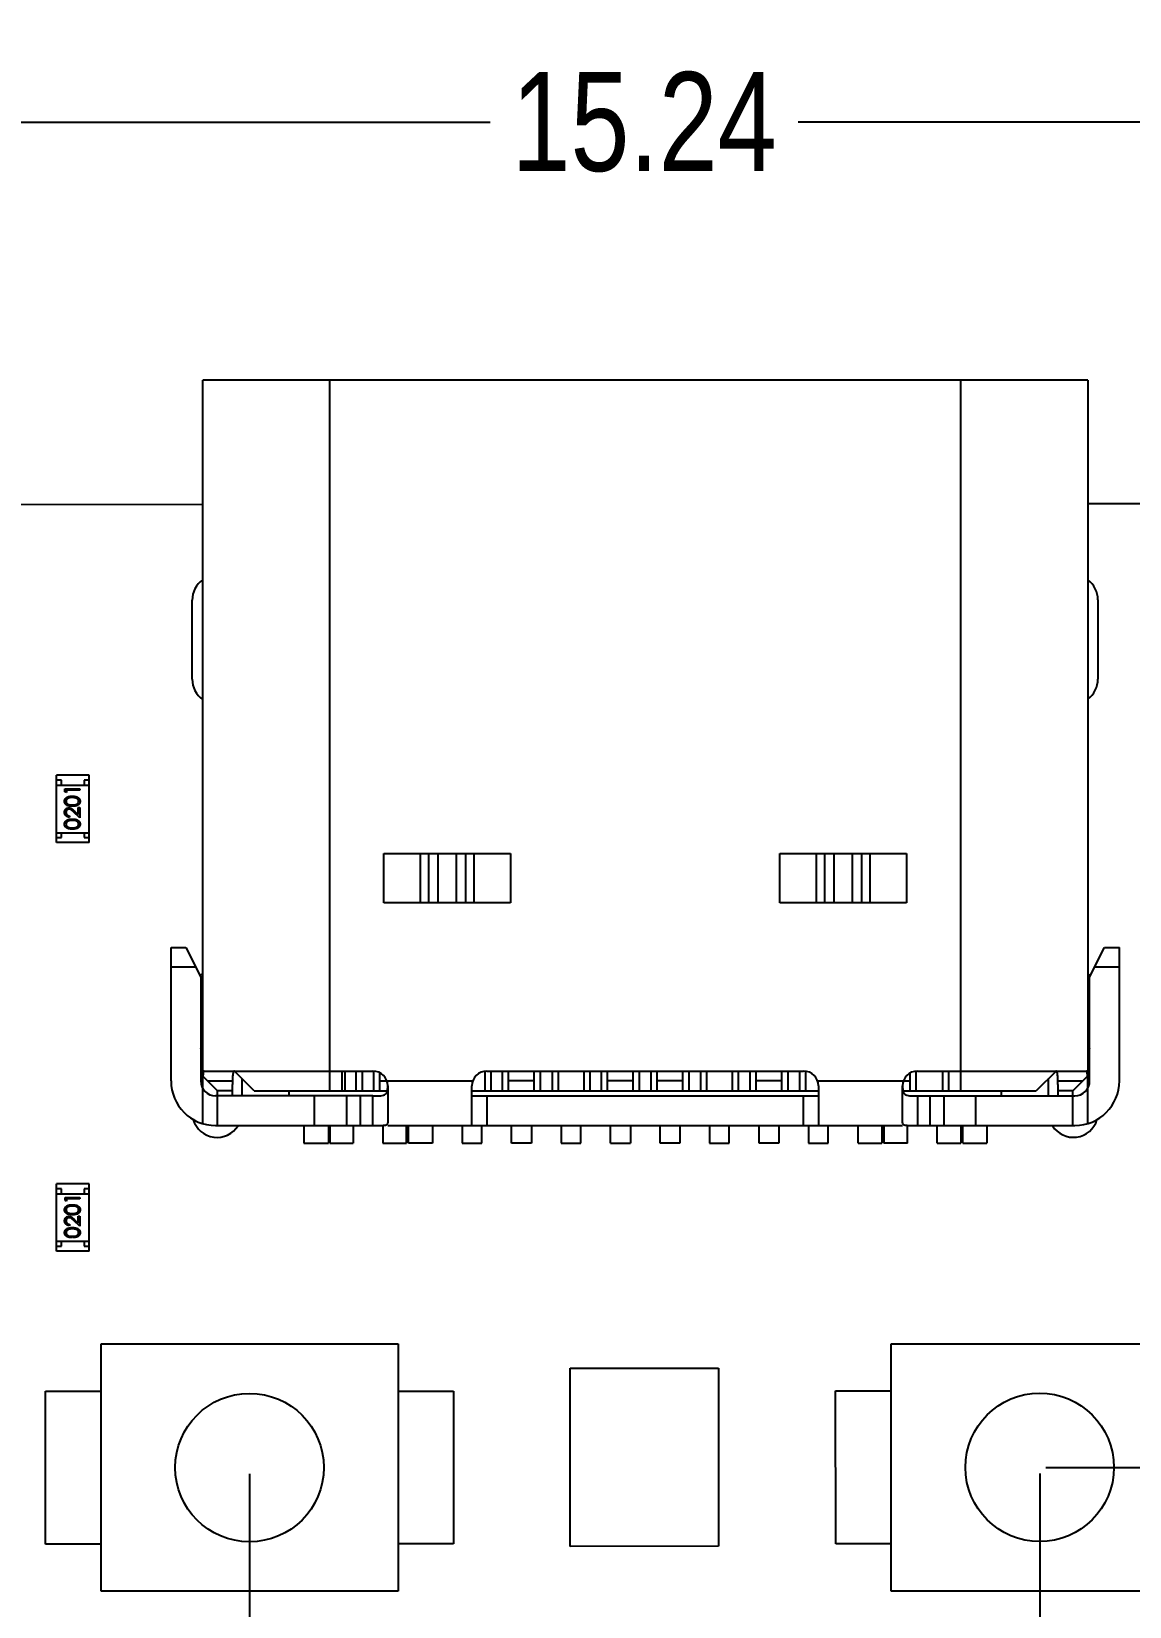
# Model space of a CAD drawing. Header units: inches. Extents: x -3.8 to 68.3, y -16.6 to 35.1.
# Drawn here: x 15.34 to 26.43, y 9.01 to 24.93 of the extents above; entities that cross this region are included whole.
import ezdxf

# ---------------------------------------------------------------- set-up
doc = ezdxf.new("R2010")
doc.units = ezdxf.units.IN
doc.header["$LTSCALE"] = 1.21
doc.header["$MEASUREMENT"] = 0
doc.header["$PDMODE"] = 3
doc.header["$PDSIZE"] = 0.3125
doc.layers.get('0').update_dxf_attribs({"linetype": 'CONTINUOUS'})
doc.layers.get('Defpoints').update_dxf_attribs({"linetype": 'CONTINUOUS'})
doc.layers.add('DIM', color=3, linetype='CONTINUOUS')
doc.styles.get("Standard").update_dxf_attribs({"font": 'txt', "width": 0.8})
doc.dimstyles.get("Standard").update_dxf_attribs({"dimtxt": 0.15625, "dimasz": 0.1875, "dimexe": 0.125, "dimexo": 0.0625, "dimgap": 0.09, "dimtad": 0, "dimtih": 1, "dimtoh": 1, "dimzin": 4, "dimdsep": 46, "dimtxsty": 'STANDARD', "dimblk": '_FILLED', "dimblk1": '_FILLED', "dimblk2": '_FILLED', "dimcen": 0.09, "dimazin": 1, "dimtp": 0.01, "dimtm": 0.01, "dimtfac": 1, "dimtofl": 0, "dimtmove": 0, "dimatfit": 3, "dimldrblk": '_FILLED', "dimfxl": 1, "dimtolj": 1, "dimtzin": 4, "dimarcsym": 0})

# ---------------------------------------------------------------- blocks, each defined once
blk = doc.blocks.new('_FILLED')
at = {"color": 0, "linetype": 'ByBlock'}
blk.add_solid([(0, 0), (-1, 0.167), (-1, -0.167)], dxfattribs=at)
blk = doc.blocks.new('*D1')
at = {"layer": 'Defpoints', "color": 0}
for p in [(29.145, 24.01), (13.905, 18.557), (29.145, 18.561)]:
    blk.add_point(p, dxfattribs=at)
at = {"layer": 'DIM', "color": 0, "lineweight": -2}
for p, q in [((13.905, 18.62), (13.905, 24.135)), ((29.145, 18.623), (29.145, 24.135)), ((14.905, 24.01), (19.969, 24.01)), ((28.145, 24.01), (23.082, 24.01))]:
    blk.add_line(p, q, dxfattribs=at)
at = {"layer": 'DIM', "color": 0, "lineweight": -2, "rotation": 180}
blk.add_blockref('_FILLED', (13.905, 24.01), dxfattribs=at)
at = {"layer": 'DIM', "color": 0, "lineweight": -2}
blk.add_blockref('_FILLED', (29.145, 24.01), dxfattribs=at)
at = {"layer": 'DIM', "color": 0, "insert": (21.525, 24.01), "char_height": 1, "attachment_point": 5}
blk.add_mtext('\\A1;15.24', dxfattribs=at)
blk = doc.blocks.new('*D2')
at = {"layer": 'Defpoints', "color": 0}
for p in [(30.525, 25.884), (30.525, 19.151), (12.53, 19.091)]:
    blk.add_point(p, dxfattribs=at)
at = {"layer": 'DIM', "color": 0, "lineweight": -2}
for p, q in [((12.53, 19.154), (12.53, 26.009)), ((30.525, 19.213), (30.525, 26.009)), ((13.53, 25.884), (20.104, 25.884)), ((29.525, 25.884), (22.951, 25.884))]:
    blk.add_line(p, q, dxfattribs=at)
at = {"layer": 'DIM', "color": 0, "lineweight": -2, "rotation": 180}
blk.add_blockref('_FILLED', (12.53, 25.884), dxfattribs=at)
at = {"layer": 'DIM', "color": 0, "lineweight": -2}
blk.add_blockref('_FILLED', (30.525, 25.884), dxfattribs=at)
at = {"layer": 'DIM', "color": 0, "insert": (21.527, 25.884), "char_height": 1, "attachment_point": 5}
blk.add_mtext('\\A1;18.00', dxfattribs=at)
blk = doc.blocks.new('*D4')
at = {"layer": 'Defpoints', "color": 0}
for p in [(17.539, 10.417), (25.521, 10.419), (25.521, -5.213)]:
    blk.add_point(p, dxfattribs=at)
at = {"layer": 'DIM', "color": 0, "lineweight": -2}
for p, q in [((17.539, 10.355), (17.539, -5.338)), ((25.521, 10.357), (25.521, -5.338)), ((18.539, -5.213), (20.24, -5.213)), ((24.521, -5.213), (22.82, -5.213))]:
    blk.add_line(p, q, dxfattribs=at)
at = {"layer": 'DIM', "color": 0, "lineweight": -2, "rotation": 180}
blk.add_blockref('_FILLED', (17.539, -5.213), dxfattribs=at)
at = {"layer": 'DIM', "color": 0, "lineweight": -2}
blk.add_blockref('_FILLED', (25.521, -5.213), dxfattribs=at)
at = {"layer": 'DIM', "color": 0, "insert": (21.53, -5.213), "char_height": 1, "attachment_point": 5}
blk.add_mtext('\\A1;7.98', dxfattribs=at)
blk = doc.blocks.new('*D7')
at = {"layer": 'Defpoints', "color": 0}
for p in [(13.525, 20.147), (6.89, -3.349), (29.539, -3.349)]:
    blk.add_point(p, dxfattribs=at)
at = {"layer": 'DIM', "color": 0, "lineweight": -2}
for p, q in [((13.462, 20.147), (6.765, 20.147)), ((6.89, 19.147), (6.89, 10.022)), ((6.89, -2.349), (6.89, 6.776)), ((29.477, -3.349), (6.765, -3.349))]:
    blk.add_line(p, q, dxfattribs=at)
for p, rotation in [((6.89, 20.147), 90), ((6.89, -3.349), 270)]:
    blk.add_blockref('_FILLED', p, dxfattribs=dict(at, rotation=rotation))
at = {"layer": 'DIM', "color": 0, "insert": (6.89, 8.399), "char_height": 1, "attachment_point": 5, "rotation": 90}
blk.add_mtext('\\A1;23.50', dxfattribs=at)
blk = doc.blocks.new('*D13')
at = {"layer": 'Defpoints', "color": 0}
for p in [(29.525, 20.159), (32.236, 20.159), (25.521, 10.419)]:
    blk.add_point(p, dxfattribs=at)
at = {"layer": 'DIM', "color": 0, "lineweight": -2}
for p, q in [((29.587, 20.159), (32.361, 20.159)), ((32.236, 19.159), (32.236, 16.579)), ((32.236, 11.419), (32.236, 13.999)), ((25.583, 10.419), (32.361, 10.419))]:
    blk.add_line(p, q, dxfattribs=at)
for p, rotation in [((32.236, 20.159), 90), ((32.236, 10.419), 270)]:
    blk.add_blockref('_FILLED', p, dxfattribs=dict(at, rotation=rotation))
at = {"layer": 'DIM', "color": 0, "insert": (32.236, 15.289), "char_height": 1, "attachment_point": 5, "rotation": 90}
blk.add_mtext('\\A1;9.74', dxfattribs=at)

msp = doc.modelspace()

# ---------------------------------------------------------------- linework, layer by layer
at = {"color": 7, "linetype": 'Continuous'}
for p, q in [((17.066, 14.373), (17.066, 21.403)), ((26.006, 21.403), (17.066, 21.403)), ((18.346, 21.403), (18.346, 14.223)), ((24.726, 14.223), (24.726, 21.403)), ((26.006, 21.403), (26.006, 14.373)), ((13.525, 20.147), (17.066, 20.15)), ((26.006, 20.157), (29.525, 20.159)), ((16.96, 18.382), (16.96, 19.182)), ((26.11, 19.184), (26.11, 18.384)), ((15.589, 16.732), (15.589, 17.412)), ((15.919, 17.412), (15.589, 17.412)), ((15.639, 17.362), (15.589, 17.362)), ((15.639, 17.312), (15.639, 17.362)), ((15.869, 17.362), (15.869, 17.312)), ((15.919, 17.362), (15.869, 17.362)), ((15.919, 16.732), (15.919, 17.412)), ((15.589, 17.312), (15.919, 17.312)), ((15.674, 17.246), (15.674, 17.274)), ((15.674, 17.274), (15.824, 17.274)), ((15.689, 17.237), (15.674, 17.246)), ((15.689, 17.26), (15.689, 17.237)), ((15.824, 17.26), (15.689, 17.26)), ((15.786, 17.181), (15.749, 17.187)), ((15.824, 17.274), (15.824, 17.26)), ((15.824, 16.983), (15.762, 17.041)), ((15.768, 17.053), (15.808, 17.015)), ((15.808, 17.015), (15.808, 17.085)), ((15.808, 17.085), (15.824, 17.085)), ((15.824, 17.085), (15.824, 16.983)), ((15.72, 17.002), (15.72, 16.989)), ((15.786, 16.951), (15.749, 16.956)), ((15.589, 16.832), (15.919, 16.832)), ((15.589, 16.782), (15.639, 16.782)), ((15.919, 16.732), (15.589, 16.732)), ((15.639, 16.782), (15.639, 16.832)), ((15.869, 16.832), (15.869, 16.782)), ((15.869, 16.782), (15.919, 16.782)), ((18.896, 16.123), (18.896, 16.623)), ((18.896, 16.623), (20.176, 16.623)), ((19.262, 16.623), (19.262, 16.123)), ((19.35, 16.123), (19.35, 16.623)), ((19.442, 16.623), (19.442, 16.123)), ((19.63, 16.123), (19.63, 16.623)), ((19.722, 16.623), (19.722, 16.123)), ((19.81, 16.123), (19.81, 16.623)), ((20.176, 16.623), (20.176, 16.123)), ((22.896, 16.123), (22.896, 16.623)), ((22.896, 16.623), (24.176, 16.623)), ((23.262, 16.623), (23.262, 16.123)), ((23.35, 16.123), (23.35, 16.623)), ((23.442, 16.623), (23.442, 16.123)), ((23.63, 16.123), (23.63, 16.623)), ((23.722, 16.623), (23.722, 16.123)), ((23.81, 16.123), (23.81, 16.623)), ((24.176, 16.623), (24.176, 16.123)), ((20.176, 16.123), (18.896, 16.123)), ((24.176, 16.123), (22.896, 16.123)), ((16.746, 14.323), (16.746, 15.673)), ((16.746, 15.673), (16.896, 15.673)), ((16.896, 15.673), (17.046, 15.373)), ((26.026, 15.373), (26.176, 15.673)), ((26.176, 15.673), (26.326, 15.673)), ((26.326, 14.323), (26.326, 15.673)), ((16.996, 15.473), (16.746, 15.473)), ((26.326, 15.473), (26.076, 15.473)), ((17.046, 15.373), (17.046, 14.323)), ((26.026, 14.323), (26.026, 15.373)), ((17.046, 15.243), (17.066, 15.243)), ((26.006, 15.243), (26.026, 15.243)), ((17.066, 15.093), (17.046, 15.093)), ((26.026, 15.093), (26.006, 15.093)), ((17.066, 13.892), (17.066, 14.371)), ((17.216, 14.223), (17.068, 14.371)), ((17.082, 14.423), (18.786, 14.423)), ((17.116, 14.323), (17.366, 14.323)), ((17.366, 14.323), (17.366, 14.287)), ((17.586, 14.223), (17.386, 14.423)), ((17.461, 14.348), (17.461, 14.173)), ((18.474, 14.223), (18.474, 14.423)), ((18.504, 14.223), (18.504, 14.423)), ((18.616, 14.223), (18.616, 14.423)), ((18.676, 14.423), (18.676, 14.223)), ((18.796, 14.223), (18.796, 14.421)), ((18.856, 14.223), (18.856, 14.404)), ((18.856, 14.323), (19.795, 14.323)), ((19.916, 14.42), (19.916, 14.223)), ((19.936, 14.423), (23.136, 14.423)), ((19.976, 14.423), (19.976, 14.223)), ((20.096, 14.223), (20.096, 14.423)), ((20.156, 14.223), (20.156, 14.423)), ((20.416, 14.323), (20.156, 14.323)), ((20.416, 14.223), (20.416, 14.423)), ((20.476, 14.423), (20.476, 14.223)), ((20.596, 14.423), (20.596, 14.223)), ((20.656, 14.423), (20.656, 14.223)), ((20.916, 14.423), (20.916, 14.223)), ((20.976, 14.423), (20.976, 14.223)), ((21.096, 14.223), (21.096, 14.423)), ((21.156, 14.223), (21.156, 14.423)), ((21.416, 14.323), (21.156, 14.323)), ((21.416, 14.223), (21.416, 14.423)), ((21.476, 14.423), (21.476, 14.223)), ((21.596, 14.223), (21.596, 14.423)), ((21.656, 14.223), (21.656, 14.423)), ((21.916, 14.323), (21.656, 14.323)), ((21.916, 14.223), (21.916, 14.423)), ((21.976, 14.423), (21.976, 14.223)), ((22.096, 14.423), (22.096, 14.223)), ((22.156, 14.423), (22.156, 14.223)), ((22.416, 14.423), (22.416, 14.223)), ((22.476, 14.423), (22.476, 14.223)), ((22.596, 14.223), (22.596, 14.423)), ((22.656, 14.223), (22.656, 14.423)), ((22.916, 14.323), (22.656, 14.323)), ((22.916, 14.223), (22.916, 14.423)), ((22.976, 14.423), (22.976, 14.223)), ((23.096, 14.423), (23.096, 14.223)), ((23.156, 14.42), (23.156, 14.223)), ((23.277, 14.323), (24.211, 14.323)), ((24.211, 14.401), (24.211, 14.223)), ((24.271, 14.42), (24.271, 14.223)), ((24.286, 14.423), (25.99, 14.423)), ((24.539, 14.423), (24.539, 14.223)), ((24.599, 14.423), (24.599, 14.223)), ((25.686, 14.423), (25.486, 14.223)), ((25.611, 14.173), (25.611, 14.348)), ((25.706, 14.323), (25.956, 14.323)), ((25.706, 14.287), (25.706, 14.323)), ((25.856, 14.223), (26.004, 14.371)), ((26.006, 13.892), (26.006, 14.371)), ((18.786, 14.173), (17.196, 14.173)), ((17.216, 13.873), (17.216, 14.223)), ((17.366, 14.223), (17.216, 14.223)), ((17.366, 14.173), (17.366, 14.287)), ((17.586, 14.223), (18.93, 14.223)), ((17.936, 14.223), (17.936, 14.173)), ((18.196, 13.873), (18.196, 14.173)), ((18.517, 14.173), (18.517, 13.873)), ((18.658, 14.173), (18.658, 13.873)), ((18.786, 13.873), (18.786, 14.173)), ((18.936, 14.273), (18.936, 13.899)), ((19.786, 13.873), (19.786, 14.273)), ((19.786, 14.223), (23.286, 14.223)), ((19.786, 14.173), (23.286, 14.173)), ((19.936, 14.173), (19.936, 13.873)), ((23.136, 13.873), (23.136, 14.173)), ((23.286, 14.273), (23.286, 13.873)), ((24.136, 13.899), (24.136, 14.273)), ((24.142, 14.223), (25.486, 14.223)), ((24.286, 14.173), (24.286, 13.873)), ((24.286, 14.173), (25.876, 14.173)), ((24.414, 13.873), (24.414, 14.173)), ((24.555, 13.873), (24.555, 14.173)), ((24.876, 13.873), (24.876, 14.173)), ((25.136, 14.173), (25.136, 14.223)), ((25.706, 14.287), (25.706, 14.173)), ((25.856, 14.223), (25.706, 14.223)), ((25.856, 13.873), (25.856, 14.223)), ((17.196, 13.873), (18.786, 13.873)), ((18.086, 13.873), (18.086, 13.695)), ((18.336, 13.873), (18.336, 13.695)), ((18.351, 13.873), (18.351, 13.695)), ((18.586, 13.873), (18.586, 13.695)), ((18.886, 13.873), (18.886, 13.695)), ((18.936, 13.873), (24.136, 13.873)), ((19.126, 13.695), (19.126, 13.873)), ((19.146, 13.695), (19.146, 13.873)), ((19.386, 13.873), (19.386, 13.695)), ((19.686, 13.873), (19.686, 13.695)), ((19.886, 13.695), (19.886, 13.873)), ((20.186, 13.695), (20.186, 13.873)), ((20.386, 13.873), (20.386, 13.695)), ((20.686, 13.873), (20.686, 13.695)), ((20.886, 13.695), (20.886, 13.873)), ((21.186, 13.695), (21.186, 13.873)), ((21.386, 13.873), (21.386, 13.695)), ((21.686, 13.695), (21.686, 13.873)), ((21.886, 13.873), (21.886, 13.695)), ((22.186, 13.873), (22.186, 13.695)), ((22.386, 13.695), (22.386, 13.873)), ((22.686, 13.695), (22.686, 13.873)), ((22.886, 13.873), (22.886, 13.695)), ((23.186, 13.873), (23.186, 13.695)), ((23.386, 13.695), (23.386, 13.873)), ((23.686, 13.695), (23.686, 13.873)), ((23.926, 13.873), (23.926, 13.695)), ((23.946, 13.873), (23.946, 13.695)), ((24.186, 13.695), (24.186, 13.873)), ((24.286, 13.873), (25.876, 13.873)), ((24.486, 13.695), (24.486, 13.873)), ((24.726, 13.873), (24.726, 13.695)), ((24.746, 13.695), (24.746, 13.873)), ((24.986, 13.873), (24.986, 13.695)), ((18.086, 13.695), (18.336, 13.695)), ((18.351, 13.695), (18.586, 13.695)), ((18.886, 13.695), (19.126, 13.695)), ((19.386, 13.695), (19.146, 13.695)), ((19.686, 13.695), (19.886, 13.695)), ((20.386, 13.695), (20.186, 13.695)), ((20.686, 13.695), (20.886, 13.695)), ((21.186, 13.695), (21.386, 13.695)), ((21.886, 13.695), (21.686, 13.695)), ((22.186, 13.695), (22.386, 13.695)), ((22.886, 13.695), (22.686, 13.695)), ((23.186, 13.695), (23.386, 13.695)), ((23.686, 13.695), (23.926, 13.695)), ((24.186, 13.695), (23.946, 13.695)), ((24.486, 13.695), (24.726, 13.695)), ((24.746, 13.695), (24.986, 13.695)), ((15.59, 12.604), (15.59, 13.284)), ((15.92, 13.284), (15.59, 13.284)), ((15.64, 13.234), (15.59, 13.234)), ((15.64, 13.184), (15.64, 13.234)), ((15.87, 13.234), (15.87, 13.184)), ((15.92, 13.234), (15.87, 13.234)), ((15.92, 12.604), (15.92, 13.284)), ((15.59, 13.184), (15.92, 13.184)), ((15.675, 13.118), (15.675, 13.146)), ((15.675, 13.146), (15.825, 13.146)), ((15.69, 13.109), (15.675, 13.118)), ((15.69, 13.133), (15.69, 13.109)), ((15.825, 13.133), (15.69, 13.133)), ((15.787, 13.054), (15.75, 13.059)), ((15.825, 13.146), (15.825, 13.133)), ((15.825, 12.856), (15.763, 12.914)), ((15.769, 12.925), (15.809, 12.888)), ((15.809, 12.888), (15.809, 12.958)), ((15.809, 12.958), (15.825, 12.958)), ((15.825, 12.958), (15.825, 12.856)), ((15.721, 12.875), (15.721, 12.861)), ((15.787, 12.823), (15.75, 12.829)), ((15.59, 12.704), (15.92, 12.704)), ((15.59, 12.654), (15.64, 12.654)), ((15.92, 12.604), (15.59, 12.604)), ((15.64, 12.654), (15.64, 12.704)), ((15.87, 12.704), (15.87, 12.654)), ((15.87, 12.654), (15.92, 12.654)), ((16.039, 11.667), (19.039, 11.668)), ((16.04, 9.167), (16.039, 11.667)), ((19.039, 11.668), (19.039, 9.168)), ((24.022, 9.169), (24.021, 11.669)), ((24.021, 11.669), (27.021, 11.669)), ((20.777, 11.421), (22.277, 11.422)), ((20.777, 9.621), (20.777, 11.421)), ((22.277, 11.422), (22.277, 9.622)), ((15.478, 11.189), (16.039, 11.19)), ((15.479, 9.644), (15.478, 11.189)), ((19.039, 11.19), (19.6, 11.19)), ((19.6, 11.19), (19.6, 9.645)), ((23.461, 9.646), (23.46, 11.191)), ((23.46, 11.191), (24.021, 11.191)), ((16.039, 9.644), (15.479, 9.644)), ((19.6, 9.645), (19.039, 9.645)), ((22.277, 9.622), (20.777, 9.621)), ((24.021, 9.646), (23.461, 9.646)), ((19.039, 9.168), (16.04, 9.167)), ((27.022, 9.169), (24.022, 9.169))]:
    msp.add_line(p, q, dxfattribs=at)
for centre in [(17.539, 10.417), (25.521, 10.419)]:
    msp.add_circle(centre, 0.75, dxfattribs=at)
for centre, radius, start, end in [((17.21, 19.182), 0.25, 125.7181, 180.0124), ((25.86, 19.184), 0.25, 0.0124, 53.7674), ((17.21, 18.382), 0.25, 180.0124, 234.2478), ((25.86, 18.384), 0.25, 306.1962, 0.0124), ((17.211, 15.203), 0.25, 125.9771, 133.8978), ((25.861, 15.204), 0.25, 45.7936, 54.0278), ((16.916, 14.581), 0.15, 0, 29.9041), ((26.156, 14.581), 0.15, 150.0959, 180), ((17.196, 14.323), 0.45, 180, 270), ((17.196, 14.323), 0.15, 180, 270), ((18.786, 14.273), 0.15, 360, 90), ((19.936, 14.273), 0.15, 90, 180), ((23.136, 14.273), 0.15, 0, 90), ((24.286, 14.273), 0.15, 90, 180), ((25.876, 14.323), 0.45, 270, 0), ((25.876, 14.323), 0.15, 270, 0), ((17.211, 14.003), 0.25, 196.5498, 328.1935), ((25.861, 14.004), 0.25, 212.2973, 343.0406)]:
    msp.add_arc(centre, radius, start, end, dxfattribs=at)
for points, knots in [([(15.67, 17.149), (15.67, 17.15), (15.67, 17.152), (15.67, 17.156), (15.671, 17.159), (15.672, 17.162), (15.673, 17.166), (15.675, 17.169), (15.676, 17.172), (15.678, 17.175), (15.68, 17.178), (15.683, 17.181), (15.686, 17.183), (15.689, 17.186), (15.692, 17.188), (15.696, 17.19), (15.7, 17.192), (15.704, 17.194), (15.708, 17.195), (15.713, 17.197), (15.718, 17.198), (15.723, 17.199), (15.729, 17.2), (15.735, 17.2), (15.742, 17.2), (15.746, 17.2), (15.749, 17.2)], [0, 0, 0, 0, 0.033788, 0.067194, 0.099862, 0.132567, 0.165151, 0.197913, 0.231319, 0.265083, 0.299255, 0.334399, 0.369943, 0.406284, 0.444064, 0.482998, 0.523354, 0.565537, 0.609613, 0.656391, 0.705885, 0.758325, 0.813832, 0.872795, 0.934722, 1, 1, 1, 1]), ([(15.749, 17.187), (15.747, 17.187), (15.743, 17.187), (15.738, 17.187), (15.733, 17.186), (15.729, 17.186), (15.724, 17.185), (15.72, 17.184), (15.716, 17.183), (15.712, 17.182), (15.709, 17.181), (15.706, 17.179), (15.703, 17.178), (15.7, 17.176), (15.698, 17.174), (15.696, 17.172), (15.694, 17.17), (15.691, 17.167), (15.689, 17.164), (15.687, 17.159), (15.686, 17.154), (15.685, 17.151), (15.685, 17.149)], [0, 0, 0, 0, 0.065681, 0.128486, 0.188175, 0.245106, 0.299448, 0.350823, 0.399942, 0.446672, 0.491255, 0.533376, 0.573853, 0.612526, 0.649597, 0.685532, 0.720106, 0.753838, 0.818925, 0.880493, 0.940311, 1, 1, 1, 1]), ([(15.749, 17.2), (15.751, 17.2), (15.756, 17.2), (15.762, 17.2), (15.768, 17.2), (15.774, 17.199), (15.78, 17.198), (15.785, 17.197), (15.789, 17.195), (15.794, 17.194), (15.798, 17.192), (15.802, 17.19), (15.805, 17.188), (15.808, 17.186), (15.812, 17.183), (15.814, 17.181), (15.817, 17.178), (15.819, 17.175), (15.821, 17.172), (15.823, 17.169), (15.824, 17.166), (15.825, 17.163), (15.826, 17.159), (15.827, 17.156), (15.828, 17.152), (15.828, 17.15), (15.828, 17.149)], [0, 0, 0, 0, 0.065063, 0.126773, 0.185516, 0.240765, 0.29298, 0.34225, 0.388919, 0.432776, 0.474628, 0.514775, 0.553606, 0.591426, 0.628028, 0.663804, 0.698984, 0.733591, 0.767628, 0.801208, 0.834264, 0.866981, 0.89972, 0.932702, 0.966176, 1, 1, 1, 1]), ([(15.749, 17.099), (15.746, 17.099), (15.742, 17.099), (15.735, 17.099), (15.729, 17.099), (15.723, 17.1), (15.717, 17.101), (15.712, 17.102), (15.707, 17.103), (15.703, 17.105), (15.699, 17.106), (15.695, 17.108), (15.692, 17.11), (15.689, 17.112), (15.686, 17.115), (15.683, 17.117), (15.68, 17.12), (15.678, 17.123), (15.676, 17.126), (15.675, 17.129), (15.673, 17.132), (15.672, 17.135), (15.671, 17.138), (15.67, 17.142), (15.67, 17.145), (15.67, 17.147), (15.67, 17.149)], [0, 0, 0, 0, 0.068595, 0.133246, 0.194313, 0.251279, 0.304513, 0.354235, 0.400481, 0.443411, 0.484015, 0.523252, 0.561042, 0.5979, 0.633518, 0.668314, 0.702496, 0.736685, 0.770293, 0.803437, 0.835913, 0.86846, 0.900847, 0.933467, 0.966258, 1, 1, 1, 1]), ([(15.67, 17.038), (15.67, 17.039), (15.67, 17.043), (15.671, 17.047), (15.672, 17.052), (15.673, 17.056), (15.675, 17.06), (15.677, 17.064), (15.68, 17.067), (15.683, 17.071), (15.686, 17.074), (15.69, 17.076), (15.694, 17.078), (15.698, 17.08), (15.702, 17.081), (15.706, 17.082), (15.71, 17.083), (15.713, 17.083), (15.714, 17.083)], [0, 0, 0, 0, 0.069475, 0.136517, 0.200789, 0.26383, 0.325735, 0.387291, 0.449509, 0.512968, 0.576275, 0.63758, 0.697903, 0.757172, 0.816599, 0.876653, 0.93729, 1, 1, 1, 1]), ([(15.72, 16.989), (15.718, 16.989), (15.715, 16.989), (15.709, 16.99), (15.705, 16.991), (15.7, 16.993), (15.696, 16.995), (15.691, 16.997), (15.688, 17), (15.684, 17.003), (15.681, 17.007), (15.678, 17.011), (15.675, 17.015), (15.673, 17.019), (15.672, 17.023), (15.671, 17.028), (15.67, 17.033), (15.67, 17.036), (15.67, 17.038)], [0, 0, 0, 0, 0.068791, 0.135103, 0.198979, 0.261904, 0.323495, 0.385195, 0.446969, 0.509765, 0.572251, 0.633405, 0.693251, 0.752583, 0.812579, 0.873275, 0.93555, 1, 1, 1, 1]), ([(15.685, 17.149), (15.685, 17.147), (15.686, 17.144), (15.687, 17.139), (15.689, 17.135), (15.691, 17.131), (15.693, 17.128), (15.695, 17.126), (15.698, 17.124), (15.7, 17.122), (15.702, 17.121), (15.705, 17.119), (15.708, 17.118), (15.711, 17.117), (15.715, 17.115), (15.718, 17.115), (15.722, 17.114), (15.727, 17.113), (15.732, 17.113), (15.737, 17.112), (15.743, 17.112), (15.747, 17.112), (15.749, 17.112)], [0, 0, 0, 0, 0.060387, 0.120883, 0.182755, 0.247811, 0.281299, 0.315088, 0.349702, 0.384857, 0.420966, 0.458511, 0.497175, 0.537602, 0.580503, 0.627468, 0.678388, 0.733983, 0.793747, 0.857714, 0.926698, 1, 1, 1, 1]), ([(15.716, 17.07), (15.715, 17.07), (15.713, 17.07), (15.71, 17.069), (15.707, 17.068), (15.704, 17.067), (15.701, 17.066), (15.699, 17.064), (15.696, 17.062), (15.694, 17.06), (15.692, 17.058), (15.69, 17.055), (15.689, 17.053), (15.687, 17.05), (15.686, 17.047), (15.686, 17.044), (15.685, 17.04), (15.685, 17.038), (15.685, 17.037)], [0, 0, 0, 0, 0.061965, 0.122122, 0.180988, 0.239933, 0.299906, 0.359989, 0.421776, 0.486576, 0.551535, 0.615018, 0.677259, 0.73973, 0.80305, 0.866495, 0.931973, 1, 1, 1, 1]), ([(15.685, 17.037), (15.685, 17.036), (15.685, 17.034), (15.686, 17.03), (15.687, 17.027), (15.688, 17.024), (15.689, 17.021), (15.69, 17.018), (15.692, 17.016), (15.694, 17.013), (15.697, 17.011), (15.699, 17.009), (15.702, 17.007), (15.705, 17.006), (15.709, 17.004), (15.712, 17.003), (15.716, 17.003), (15.719, 17.002), (15.72, 17.002)], [0, 0, 0, 0, 0.064439, 0.126547, 0.186887, 0.245878, 0.304041, 0.362191, 0.420976, 0.48066, 0.5406, 0.600689, 0.661936, 0.724443, 0.789038, 0.856314, 0.926352, 1, 1, 1, 1]), ([(15.714, 17.083), (15.717, 17.083), (15.721, 17.083), (15.727, 17.082), (15.733, 17.08), (15.737, 17.077), (15.741, 17.075), (15.744, 17.073), (15.748, 17.071), (15.751, 17.068), (15.755, 17.064), (15.759, 17.061), (15.764, 17.057), (15.767, 17.054), (15.768, 17.053)], [0, 0, 0, 0, 0.098702, 0.195672, 0.292422, 0.391343, 0.444462, 0.504229, 0.570352, 0.642546, 0.722288, 0.807921, 0.90047, 1, 1, 1, 1]), ([(15.762, 17.041), (15.76, 17.043), (15.757, 17.045), (15.753, 17.049), (15.749, 17.053), (15.746, 17.056), (15.743, 17.058), (15.74, 17.061), (15.737, 17.063), (15.734, 17.065), (15.73, 17.067), (15.725, 17.068), (15.721, 17.069), (15.717, 17.07), (15.716, 17.07)], [0, 0, 0, 0, 0.110803, 0.212829, 0.306101, 0.390647, 0.466924, 0.534481, 0.593587, 0.644557, 0.7362, 0.825024, 0.911986, 1, 1, 1, 1]), ([(15.828, 17.149), (15.828, 17.148), (15.828, 17.145), (15.827, 17.142), (15.826, 17.138), (15.826, 17.135), (15.824, 17.132), (15.823, 17.129), (15.821, 17.126), (15.819, 17.123), (15.817, 17.12), (15.815, 17.117), (15.812, 17.115), (15.809, 17.113), (15.806, 17.11), (15.802, 17.108), (15.799, 17.107), (15.795, 17.105), (15.79, 17.103), (15.786, 17.102), (15.78, 17.101), (15.775, 17.1), (15.769, 17.099), (15.763, 17.099), (15.756, 17.099), (15.751, 17.099), (15.749, 17.099)], [0, 0, 0, 0, 0.033787, 0.066622, 0.099285, 0.131361, 0.163585, 0.196104, 0.228902, 0.262158, 0.295991, 0.330218, 0.36506, 0.400951, 0.43762, 0.475708, 0.515381, 0.556414, 0.599765, 0.646424, 0.696431, 0.749782, 0.806573, 0.867436, 0.931887, 1, 1, 1, 1]), ([(15.749, 17.112), (15.751, 17.112), (15.755, 17.112), (15.76, 17.112), (15.766, 17.113), (15.77, 17.113), (15.775, 17.114), (15.779, 17.115), (15.783, 17.115), (15.786, 17.117), (15.789, 17.118), (15.792, 17.119), (15.795, 17.121), (15.797, 17.122), (15.8, 17.124), (15.802, 17.126), (15.804, 17.128), (15.806, 17.131), (15.809, 17.135), (15.811, 17.139), (15.812, 17.144), (15.812, 17.147), (15.812, 17.149)], [0, 0, 0, 0, 0.072951, 0.141584, 0.205926, 0.265301, 0.320597, 0.371817, 0.41879, 0.461699, 0.502134, 0.540804, 0.578181, 0.614297, 0.649678, 0.684299, 0.718359, 0.752081, 0.817652, 0.879722, 0.939966, 1, 1, 1, 1]), ([(15.812, 17.149), (15.812, 17.151), (15.812, 17.154), (15.811, 17.159), (15.809, 17.164), (15.806, 17.167), (15.804, 17.17), (15.802, 17.172), (15.8, 17.174), (15.798, 17.176), (15.795, 17.177), (15.792, 17.179), (15.79, 17.18), (15.787, 17.181), (15.786, 17.181)], [0, 0, 0, 0, 0.112813, 0.225394, 0.339595, 0.459675, 0.521735, 0.583926, 0.648174, 0.713881, 0.781004, 0.851451, 0.924051, 1, 1, 1, 1]), ([(15.67, 16.918), (15.67, 16.919), (15.67, 16.921), (15.67, 16.925), (15.671, 16.928), (15.672, 16.932), (15.673, 16.935), (15.675, 16.938), (15.676, 16.941), (15.678, 16.944), (15.681, 16.947), (15.683, 16.95), (15.686, 16.952), (15.689, 16.955), (15.692, 16.957), (15.696, 16.959), (15.7, 16.961), (15.704, 16.963), (15.708, 16.964), (15.713, 16.966), (15.718, 16.967), (15.723, 16.968), (15.729, 16.969), (15.735, 16.969), (15.742, 16.97), (15.747, 16.97), (15.749, 16.97)], [0, 0, 0, 0, 0.033788, 0.067194, 0.099862, 0.132567, 0.165151, 0.197913, 0.231319, 0.265083, 0.299255, 0.334399, 0.369943, 0.406284, 0.444064, 0.482998, 0.523354, 0.565537, 0.609613, 0.656391, 0.705885, 0.758325, 0.813832, 0.872795, 0.934722, 1, 1, 1, 1]), ([(15.749, 16.868), (15.746, 16.868), (15.742, 16.868), (15.735, 16.868), (15.729, 16.869), (15.723, 16.869), (15.717, 16.87), (15.712, 16.871), (15.707, 16.873), (15.703, 16.874), (15.699, 16.876), (15.695, 16.877), (15.692, 16.88), (15.689, 16.882), (15.686, 16.884), (15.683, 16.886), (15.68, 16.889), (15.678, 16.892), (15.676, 16.895), (15.675, 16.898), (15.673, 16.901), (15.672, 16.904), (15.671, 16.908), (15.67, 16.911), (15.67, 16.914), (15.67, 16.917), (15.67, 16.918)], [0, 0, 0, 0, 0.068595, 0.133246, 0.194313, 0.251279, 0.304513, 0.354235, 0.400481, 0.443411, 0.484015, 0.523252, 0.561042, 0.5979, 0.633518, 0.668314, 0.702496, 0.736685, 0.770293, 0.803437, 0.835913, 0.86846, 0.900847, 0.933467, 0.966258, 1, 1, 1, 1]), ([(15.749, 16.956), (15.747, 16.956), (15.743, 16.956), (15.738, 16.956), (15.733, 16.956), (15.729, 16.955), (15.724, 16.954), (15.72, 16.953), (15.716, 16.952), (15.713, 16.951), (15.709, 16.95), (15.706, 16.948), (15.703, 16.947), (15.7, 16.945), (15.698, 16.943), (15.696, 16.941), (15.694, 16.939), (15.691, 16.937), (15.689, 16.933), (15.687, 16.928), (15.686, 16.923), (15.685, 16.92), (15.685, 16.918)], [0, 0, 0, 0, 0.065681, 0.128486, 0.188175, 0.245106, 0.299448, 0.350823, 0.399942, 0.446672, 0.491255, 0.533376, 0.573853, 0.612526, 0.649597, 0.685532, 0.720106, 0.753838, 0.818925, 0.880493, 0.940311, 1, 1, 1, 1]), ([(15.685, 16.918), (15.685, 16.917), (15.686, 16.913), (15.687, 16.908), (15.689, 16.904), (15.691, 16.9), (15.694, 16.897), (15.695, 16.895), (15.698, 16.893), (15.7, 16.891), (15.702, 16.89), (15.705, 16.888), (15.708, 16.887), (15.711, 16.886), (15.715, 16.885), (15.718, 16.884), (15.722, 16.883), (15.727, 16.882), (15.732, 16.882), (15.737, 16.881), (15.743, 16.881), (15.747, 16.881), (15.749, 16.881)], [0, 0, 0, 0, 0.060387, 0.120883, 0.182755, 0.247811, 0.281299, 0.315088, 0.349702, 0.384857, 0.420966, 0.458511, 0.497175, 0.537602, 0.580503, 0.627468, 0.678388, 0.733983, 0.793747, 0.857714, 0.926698, 1, 1, 1, 1]), ([(15.749, 16.97), (15.751, 16.97), (15.756, 16.97), (15.762, 16.969), (15.768, 16.969), (15.774, 16.968), (15.78, 16.967), (15.785, 16.966), (15.789, 16.965), (15.794, 16.963), (15.798, 16.961), (15.802, 16.959), (15.805, 16.957), (15.809, 16.955), (15.812, 16.953), (15.814, 16.95), (15.817, 16.947), (15.819, 16.944), (15.821, 16.941), (15.823, 16.938), (15.824, 16.935), (15.826, 16.932), (15.826, 16.928), (15.827, 16.925), (15.828, 16.921), (15.828, 16.919), (15.828, 16.918)], [0, 0, 0, 0, 0.065063, 0.126773, 0.185516, 0.240765, 0.29298, 0.34225, 0.388919, 0.432776, 0.474628, 0.514775, 0.553606, 0.591426, 0.628028, 0.663804, 0.698984, 0.733591, 0.767628, 0.801208, 0.834264, 0.866981, 0.89972, 0.932702, 0.966176, 1, 1, 1, 1]), ([(15.749, 16.881), (15.751, 16.881), (15.755, 16.881), (15.76, 16.881), (15.766, 16.882), (15.77, 16.882), (15.775, 16.883), (15.779, 16.884), (15.783, 16.885), (15.786, 16.886), (15.789, 16.887), (15.792, 16.888), (15.795, 16.89), (15.798, 16.891), (15.8, 16.893), (15.802, 16.895), (15.804, 16.897), (15.806, 16.9), (15.809, 16.904), (15.811, 16.909), (15.812, 16.913), (15.812, 16.917), (15.812, 16.918)], [0, 0, 0, 0, 0.072951, 0.141584, 0.205926, 0.265301, 0.320597, 0.371817, 0.41879, 0.461699, 0.502134, 0.540804, 0.578181, 0.614297, 0.649678, 0.684299, 0.718359, 0.752081, 0.817652, 0.879722, 0.939966, 1, 1, 1, 1]), ([(15.828, 16.918), (15.828, 16.917), (15.828, 16.914), (15.827, 16.911), (15.826, 16.908), (15.826, 16.904), (15.824, 16.901), (15.823, 16.898), (15.821, 16.895), (15.819, 16.892), (15.817, 16.889), (15.815, 16.887), (15.812, 16.884), (15.809, 16.882), (15.806, 16.88), (15.802, 16.878), (15.799, 16.876), (15.795, 16.874), (15.79, 16.873), (15.786, 16.871), (15.78, 16.87), (15.775, 16.869), (15.769, 16.869), (15.763, 16.868), (15.756, 16.868), (15.751, 16.868), (15.749, 16.868)], [0, 0, 0, 0, 0.033787, 0.066622, 0.099285, 0.131361, 0.163585, 0.196104, 0.228902, 0.262158, 0.295991, 0.330218, 0.36506, 0.400951, 0.43762, 0.475708, 0.515381, 0.556414, 0.599765, 0.646424, 0.696431, 0.749782, 0.806573, 0.867436, 0.931887, 1, 1, 1, 1]), ([(15.812, 16.918), (15.812, 16.92), (15.812, 16.923), (15.811, 16.928), (15.809, 16.933), (15.806, 16.937), (15.804, 16.939), (15.802, 16.941), (15.8, 16.943), (15.798, 16.945), (15.795, 16.947), (15.792, 16.948), (15.79, 16.949), (15.788, 16.95), (15.786, 16.951)], [0, 0, 0, 0, 0.112813, 0.225394, 0.339595, 0.459675, 0.521735, 0.583926, 0.648174, 0.713881, 0.781004, 0.851451, 0.924051, 1, 1, 1, 1]), ([(17.082, 14.423), (17.081, 14.423), (17.079, 14.422), (17.076, 14.419), (17.074, 14.415), (17.071, 14.406), (17.069, 14.391), (17.068, 14.378), (17.068, 14.371)], [0, 0, 0, 0, 0.051433, 0.114614, 0.198858, 0.307852, 0.603687, 1, 1, 1, 1]), ([(17.387, 14.423), (17.385, 14.423), (17.381, 14.421), (17.377, 14.416), (17.373, 14.407), (17.371, 14.395), (17.369, 14.381), (17.367, 14.356), (17.367, 14.337), (17.366, 14.323)], [0, 0, 0, 0, 0.049616, 0.111441, 0.196225, 0.307395, 0.445244, 0.608385, 1, 1, 1, 1]), ([(25.706, 14.323), (25.705, 14.337), (25.705, 14.356), (25.703, 14.381), (25.701, 14.395), (25.699, 14.407), (25.695, 14.416), (25.691, 14.421), (25.687, 14.423), (25.685, 14.423)], [0, 0, 0, 0, 0.391605, 0.554743, 0.692595, 0.80377, 0.888559, 0.950386, 1, 1, 1, 1]), ([(26.004, 14.371), (26.004, 14.378), (26.003, 14.391), (26.001, 14.406), (25.998, 14.415), (25.996, 14.419), (25.993, 14.422), (25.991, 14.423), (25.99, 14.423)], [0, 0, 0, 0, 0.396321, 0.692163, 0.801155, 0.885392, 0.948568, 1, 1, 1, 1]), ([(18.786, 14.173), (18.797, 14.173), (18.819, 14.173), (18.85, 14.173), (18.878, 14.175), (18.902, 14.182), (18.921, 14.196), (18.931, 14.218), (18.935, 14.244), (18.936, 14.263), (18.936, 14.273)], [0, 0, 0, 0, 0.152602, 0.297784, 0.428103, 0.539743, 0.638055, 0.740995, 0.861835, 1, 1, 1, 1]), ([(24.136, 14.273), (24.136, 14.263), (24.137, 14.244), (24.141, 14.218), (24.15, 14.199), (24.16, 14.189), (24.173, 14.181), (24.194, 14.175), (24.222, 14.173), (24.253, 14.173), (24.275, 14.173), (24.286, 14.173)], [0, 0, 0, 0, 0.13821, 0.258983, 0.36186, 0.41059, 0.460693, 0.572189, 0.70245, 0.847423, 1, 1, 1, 1]), ([(18.786, 13.873), (18.796, 13.873), (18.815, 13.873), (18.843, 13.873), (18.869, 13.873), (18.892, 13.875), (18.91, 13.877), (18.924, 13.881), (18.934, 13.889), (18.936, 13.895), (18.936, 13.899)], [0, 0, 0, 0, 0.18458, 0.362276, 0.525448, 0.668067, 0.785326, 0.875135, 0.941753, 1, 1, 1, 1]), ([(24.136, 13.899), (24.136, 13.895), (24.138, 13.889), (24.148, 13.881), (24.162, 13.877), (24.18, 13.875), (24.203, 13.873), (24.229, 13.873), (24.257, 13.873), (24.276, 13.873), (24.286, 13.873)], [0, 0, 0, 0, 0.058254, 0.124883, 0.214677, 0.331935, 0.474564, 0.637732, 0.81542, 1, 1, 1, 1]), ([(15.671, 13.021), (15.671, 13.022), (15.671, 13.025), (15.671, 13.028), (15.672, 13.032), (15.673, 13.035), (15.674, 13.038), (15.675, 13.041), (15.677, 13.045), (15.679, 13.047), (15.681, 13.05), (15.684, 13.053), (15.687, 13.056), (15.69, 13.058), (15.693, 13.06), (15.697, 13.062), (15.7, 13.064), (15.704, 13.066), (15.709, 13.068), (15.714, 13.069), (15.719, 13.07), (15.724, 13.071), (15.73, 13.072), (15.736, 13.073), (15.743, 13.073), (15.747, 13.073), (15.75, 13.073)], [0, 0, 0, 0, 0.033788, 0.067194, 0.099862, 0.132567, 0.165151, 0.197913, 0.231319, 0.265083, 0.299255, 0.334399, 0.369943, 0.406284, 0.444064, 0.482998, 0.523354, 0.565537, 0.609613, 0.656391, 0.705885, 0.758325, 0.813832, 0.872795, 0.934722, 1, 1, 1, 1]), ([(15.75, 13.059), (15.748, 13.059), (15.744, 13.059), (15.739, 13.059), (15.734, 13.059), (15.73, 13.058), (15.725, 13.058), (15.721, 13.057), (15.717, 13.056), (15.713, 13.054), (15.71, 13.053), (15.707, 13.052), (15.704, 13.05), (15.701, 13.048), (15.699, 13.047), (15.696, 13.045), (15.694, 13.043), (15.692, 13.04), (15.69, 13.036), (15.688, 13.031), (15.686, 13.027), (15.686, 13.023), (15.686, 13.022)], [0, 0, 0, 0, 0.065681, 0.128486, 0.188175, 0.245106, 0.299448, 0.350823, 0.399942, 0.446672, 0.491255, 0.533376, 0.573853, 0.612526, 0.649597, 0.685532, 0.720106, 0.753838, 0.818925, 0.880493, 0.940311, 1, 1, 1, 1]), ([(15.75, 13.073), (15.752, 13.073), (15.756, 13.073), (15.763, 13.073), (15.769, 13.072), (15.775, 13.071), (15.78, 13.07), (15.785, 13.069), (15.79, 13.068), (15.795, 13.066), (15.799, 13.064), (15.802, 13.063), (15.806, 13.06), (15.809, 13.058), (15.812, 13.056), (15.815, 13.053), (15.818, 13.05), (15.82, 13.048), (15.822, 13.045), (15.824, 13.042), (15.825, 13.038), (15.826, 13.035), (15.827, 13.032), (15.828, 13.028), (15.828, 13.025), (15.828, 13.022), (15.828, 13.021)], [0, 0, 0, 0, 0.065063, 0.126773, 0.185516, 0.240765, 0.29298, 0.34225, 0.388919, 0.432776, 0.474628, 0.514775, 0.553606, 0.591426, 0.628028, 0.663804, 0.698984, 0.733591, 0.767628, 0.801208, 0.834264, 0.866981, 0.89972, 0.932702, 0.966176, 1, 1, 1, 1]), ([(15.813, 13.022), (15.813, 13.023), (15.813, 13.027), (15.812, 13.031), (15.81, 13.036), (15.807, 13.04), (15.805, 13.043), (15.803, 13.045), (15.801, 13.047), (15.799, 13.048), (15.796, 13.05), (15.793, 13.051), (15.79, 13.053), (15.788, 13.053), (15.787, 13.054)], [0, 0, 0, 0, 0.112813, 0.225394, 0.339595, 0.459675, 0.521735, 0.583926, 0.648174, 0.713881, 0.781004, 0.851451, 0.924051, 1, 1, 1, 1]), ([(15.75, 12.971), (15.747, 12.971), (15.743, 12.971), (15.736, 12.971), (15.729, 12.972), (15.723, 12.973), (15.718, 12.973), (15.713, 12.975), (15.708, 12.976), (15.704, 12.977), (15.7, 12.979), (15.696, 12.981), (15.693, 12.983), (15.689, 12.985), (15.687, 12.987), (15.684, 12.99), (15.681, 12.992), (15.679, 12.995), (15.677, 12.998), (15.675, 13.001), (15.674, 13.004), (15.673, 13.008), (15.672, 13.011), (15.671, 13.014), (15.671, 13.018), (15.671, 13.02), (15.671, 13.021)], [0, 0, 0, 0, 0.068595, 0.133246, 0.194313, 0.251279, 0.304513, 0.354235, 0.400481, 0.443411, 0.484015, 0.523252, 0.561042, 0.5979, 0.633518, 0.668314, 0.702496, 0.736685, 0.770293, 0.803437, 0.835913, 0.86846, 0.900847, 0.933467, 0.966258, 1, 1, 1, 1]), ([(15.671, 12.91), (15.671, 12.912), (15.671, 12.915), (15.672, 12.92), (15.673, 12.924), (15.674, 12.929), (15.676, 12.933), (15.678, 12.936), (15.681, 12.94), (15.684, 12.943), (15.687, 12.946), (15.691, 12.949), (15.695, 12.951), (15.698, 12.953), (15.703, 12.954), (15.707, 12.955), (15.711, 12.955), (15.714, 12.956), (15.715, 12.956)], [0, 0, 0, 0, 0.069475, 0.136517, 0.200789, 0.26383, 0.325735, 0.387291, 0.449509, 0.512968, 0.576275, 0.63758, 0.697903, 0.757172, 0.816599, 0.876653, 0.93729, 1, 1, 1, 1]), ([(15.721, 12.861), (15.719, 12.861), (15.716, 12.862), (15.71, 12.862), (15.706, 12.864), (15.701, 12.865), (15.696, 12.867), (15.692, 12.87), (15.688, 12.873), (15.685, 12.876), (15.682, 12.879), (15.679, 12.883), (15.676, 12.887), (15.674, 12.891), (15.673, 12.896), (15.672, 12.901), (15.671, 12.905), (15.671, 12.909), (15.671, 12.91)], [0, 0, 0, 0, 0.068791, 0.135103, 0.198979, 0.261904, 0.323495, 0.385195, 0.446969, 0.509765, 0.572251, 0.633405, 0.693251, 0.752583, 0.812579, 0.873275, 0.93555, 1, 1, 1, 1]), ([(15.686, 13.022), (15.686, 13.02), (15.686, 13.017), (15.688, 13.012), (15.69, 13.007), (15.692, 13.003), (15.694, 13), (15.696, 12.998), (15.698, 12.997), (15.701, 12.995), (15.703, 12.993), (15.706, 12.992), (15.709, 12.99), (15.712, 12.989), (15.715, 12.988), (15.719, 12.987), (15.723, 12.986), (15.728, 12.986), (15.733, 12.985), (15.738, 12.985), (15.744, 12.984), (15.748, 12.984), (15.75, 12.984)], [0, 0, 0, 0, 0.060387, 0.120883, 0.182755, 0.247811, 0.281299, 0.315088, 0.349702, 0.384857, 0.420966, 0.458511, 0.497175, 0.537602, 0.580503, 0.627468, 0.678388, 0.733983, 0.793747, 0.857714, 0.926698, 1, 1, 1, 1]), ([(15.717, 12.942), (15.716, 12.942), (15.714, 12.942), (15.711, 12.942), (15.708, 12.941), (15.705, 12.94), (15.702, 12.939), (15.7, 12.937), (15.697, 12.935), (15.695, 12.933), (15.693, 12.93), (15.691, 12.928), (15.69, 12.925), (15.688, 12.922), (15.687, 12.919), (15.687, 12.916), (15.686, 12.913), (15.686, 12.911), (15.686, 12.91)], [0, 0, 0, 0, 0.061965, 0.122122, 0.180988, 0.239933, 0.299906, 0.359989, 0.421776, 0.486576, 0.551535, 0.615018, 0.677259, 0.73973, 0.80305, 0.866495, 0.931973, 1, 1, 1, 1]), ([(15.686, 12.91), (15.686, 12.908), (15.686, 12.906), (15.687, 12.903), (15.687, 12.9), (15.688, 12.896), (15.69, 12.894), (15.691, 12.891), (15.693, 12.888), (15.695, 12.886), (15.698, 12.883), (15.7, 12.881), (15.703, 12.88), (15.706, 12.878), (15.71, 12.877), (15.713, 12.876), (15.717, 12.875), (15.719, 12.875), (15.721, 12.875)], [0, 0, 0, 0, 0.064439, 0.126547, 0.186887, 0.245878, 0.304041, 0.362191, 0.420976, 0.48066, 0.5406, 0.600689, 0.661936, 0.724443, 0.789038, 0.856314, 0.926352, 1, 1, 1, 1]), ([(15.715, 12.956), (15.717, 12.956), (15.722, 12.955), (15.728, 12.954), (15.734, 12.952), (15.738, 12.95), (15.742, 12.948), (15.745, 12.946), (15.749, 12.943), (15.752, 12.94), (15.756, 12.937), (15.76, 12.933), (15.765, 12.929), (15.768, 12.927), (15.769, 12.925)], [0, 0, 0, 0, 0.098702, 0.195672, 0.292422, 0.391343, 0.444462, 0.504229, 0.570352, 0.642546, 0.722288, 0.807921, 0.90047, 1, 1, 1, 1]), ([(15.763, 12.914), (15.761, 12.915), (15.758, 12.918), (15.754, 12.922), (15.75, 12.925), (15.747, 12.928), (15.743, 12.931), (15.74, 12.933), (15.738, 12.935), (15.735, 12.937), (15.731, 12.939), (15.726, 12.941), (15.721, 12.942), (15.718, 12.942), (15.717, 12.942)], [0, 0, 0, 0, 0.110803, 0.212829, 0.306101, 0.390647, 0.466924, 0.534481, 0.593587, 0.644557, 0.7362, 0.825024, 0.911986, 1, 1, 1, 1]), ([(15.75, 12.984), (15.752, 12.984), (15.756, 12.984), (15.761, 12.985), (15.766, 12.985), (15.771, 12.986), (15.776, 12.986), (15.78, 12.987), (15.784, 12.988), (15.787, 12.989), (15.79, 12.99), (15.793, 12.992), (15.796, 12.993), (15.798, 12.995), (15.801, 12.997), (15.803, 12.998), (15.805, 13), (15.807, 13.003), (15.809, 13.007), (15.812, 13.012), (15.813, 13.017), (15.813, 13.02), (15.813, 13.022)], [0, 0, 0, 0, 0.072951, 0.141584, 0.205926, 0.265301, 0.320597, 0.371817, 0.41879, 0.461699, 0.502134, 0.540804, 0.578181, 0.614297, 0.649678, 0.684299, 0.718359, 0.752081, 0.817652, 0.879722, 0.939966, 1, 1, 1, 1]), ([(15.828, 13.021), (15.828, 13.02), (15.828, 13.018), (15.828, 13.014), (15.827, 13.011), (15.826, 13.008), (15.825, 13.004), (15.824, 13.001), (15.822, 12.998), (15.82, 12.995), (15.818, 12.993), (15.816, 12.99), (15.813, 12.987), (15.81, 12.985), (15.807, 12.983), (15.803, 12.981), (15.8, 12.979), (15.796, 12.977), (15.791, 12.976), (15.786, 12.975), (15.781, 12.973), (15.776, 12.973), (15.77, 12.972), (15.763, 12.971), (15.757, 12.971), (15.752, 12.971), (15.75, 12.971)], [0, 0, 0, 0, 0.033787, 0.066622, 0.099285, 0.131361, 0.163585, 0.196104, 0.228902, 0.262158, 0.295991, 0.330218, 0.36506, 0.400951, 0.43762, 0.475708, 0.515381, 0.556414, 0.599765, 0.646424, 0.696431, 0.749782, 0.806573, 0.867436, 0.931887, 1, 1, 1, 1]), ([(15.671, 12.79), (15.671, 12.792), (15.671, 12.794), (15.671, 12.797), (15.672, 12.801), (15.673, 12.804), (15.674, 12.807), (15.675, 12.811), (15.677, 12.814), (15.679, 12.817), (15.681, 12.82), (15.684, 12.822), (15.687, 12.825), (15.69, 12.827), (15.693, 12.83), (15.697, 12.832), (15.7, 12.834), (15.705, 12.835), (15.709, 12.837), (15.714, 12.838), (15.719, 12.84), (15.724, 12.841), (15.73, 12.841), (15.736, 12.842), (15.743, 12.842), (15.747, 12.842), (15.75, 12.842)], [0, 0, 0, 0, 0.033788, 0.067194, 0.099862, 0.132567, 0.165151, 0.197913, 0.231319, 0.265083, 0.299255, 0.334399, 0.369943, 0.406284, 0.444064, 0.482998, 0.523354, 0.565537, 0.609613, 0.656391, 0.705885, 0.758325, 0.813832, 0.872795, 0.934722, 1, 1, 1, 1]), ([(15.75, 12.74), (15.747, 12.74), (15.743, 12.74), (15.736, 12.741), (15.729, 12.741), (15.724, 12.742), (15.718, 12.743), (15.713, 12.744), (15.708, 12.745), (15.704, 12.747), (15.7, 12.748), (15.696, 12.75), (15.693, 12.752), (15.69, 12.754), (15.687, 12.756), (15.684, 12.759), (15.681, 12.762), (15.679, 12.764), (15.677, 12.767), (15.675, 12.77), (15.674, 12.774), (15.673, 12.777), (15.672, 12.78), (15.671, 12.783), (15.671, 12.787), (15.671, 12.789), (15.671, 12.79)], [0, 0, 0, 0, 0.068595, 0.133246, 0.194313, 0.251279, 0.304513, 0.354235, 0.400481, 0.443411, 0.484015, 0.523252, 0.561042, 0.5979, 0.633518, 0.668314, 0.702496, 0.736685, 0.770293, 0.803437, 0.835913, 0.86846, 0.900847, 0.933467, 0.966258, 1, 1, 1, 1]), ([(15.75, 12.829), (15.748, 12.829), (15.744, 12.829), (15.739, 12.828), (15.734, 12.828), (15.73, 12.827), (15.725, 12.827), (15.721, 12.826), (15.717, 12.825), (15.713, 12.824), (15.71, 12.822), (15.707, 12.821), (15.704, 12.819), (15.701, 12.818), (15.699, 12.816), (15.696, 12.814), (15.694, 12.812), (15.692, 12.809), (15.69, 12.805), (15.688, 12.801), (15.686, 12.796), (15.686, 12.792), (15.686, 12.791)], [0, 0, 0, 0, 0.065681, 0.128486, 0.188175, 0.245106, 0.299448, 0.350823, 0.399942, 0.446672, 0.491255, 0.533376, 0.573853, 0.612526, 0.649597, 0.685532, 0.720106, 0.753838, 0.818925, 0.880493, 0.940311, 1, 1, 1, 1]), ([(15.686, 12.791), (15.686, 12.789), (15.686, 12.786), (15.688, 12.781), (15.69, 12.776), (15.692, 12.773), (15.694, 12.77), (15.696, 12.768), (15.699, 12.766), (15.701, 12.764), (15.703, 12.762), (15.706, 12.761), (15.709, 12.76), (15.712, 12.758), (15.715, 12.757), (15.719, 12.756), (15.723, 12.755), (15.728, 12.755), (15.733, 12.754), (15.738, 12.754), (15.744, 12.754), (15.748, 12.754), (15.75, 12.754)], [0, 0, 0, 0, 0.060387, 0.120883, 0.182755, 0.247811, 0.281299, 0.315088, 0.349702, 0.384857, 0.420966, 0.458511, 0.497175, 0.537602, 0.580503, 0.627468, 0.678388, 0.733983, 0.793747, 0.857714, 0.926698, 1, 1, 1, 1]), ([(15.75, 12.842), (15.752, 12.842), (15.756, 12.842), (15.763, 12.842), (15.769, 12.841), (15.775, 12.841), (15.78, 12.84), (15.786, 12.838), (15.79, 12.837), (15.795, 12.835), (15.799, 12.834), (15.803, 12.832), (15.806, 12.83), (15.809, 12.827), (15.812, 12.825), (15.815, 12.822), (15.818, 12.82), (15.82, 12.817), (15.822, 12.814), (15.824, 12.811), (15.825, 12.808), (15.826, 12.804), (15.827, 12.801), (15.828, 12.797), (15.828, 12.794), (15.828, 12.792), (15.829, 12.79)], [0, 0, 0, 0, 0.065063, 0.126773, 0.185516, 0.240765, 0.29298, 0.34225, 0.388919, 0.432776, 0.474628, 0.514775, 0.553606, 0.591426, 0.628028, 0.663804, 0.698984, 0.733591, 0.767628, 0.801208, 0.834264, 0.866981, 0.89972, 0.932702, 0.966176, 1, 1, 1, 1]), ([(15.75, 12.754), (15.752, 12.754), (15.756, 12.754), (15.761, 12.754), (15.766, 12.754), (15.771, 12.755), (15.776, 12.755), (15.78, 12.756), (15.784, 12.757), (15.787, 12.758), (15.79, 12.759), (15.793, 12.761), (15.796, 12.762), (15.798, 12.764), (15.801, 12.766), (15.803, 12.768), (15.805, 12.77), (15.807, 12.773), (15.809, 12.776), (15.812, 12.781), (15.813, 12.786), (15.813, 12.789), (15.813, 12.791)], [0, 0, 0, 0, 0.072951, 0.141584, 0.205926, 0.265301, 0.320597, 0.371817, 0.41879, 0.461699, 0.502134, 0.540804, 0.578181, 0.614297, 0.649678, 0.684299, 0.718359, 0.752081, 0.817652, 0.879722, 0.939966, 1, 1, 1, 1]), ([(15.829, 12.79), (15.828, 12.789), (15.828, 12.787), (15.828, 12.783), (15.827, 12.78), (15.826, 12.777), (15.825, 12.774), (15.824, 12.771), (15.822, 12.768), (15.82, 12.765), (15.818, 12.762), (15.816, 12.759), (15.813, 12.757), (15.81, 12.754), (15.807, 12.752), (15.803, 12.75), (15.8, 12.748), (15.796, 12.747), (15.791, 12.745), (15.786, 12.744), (15.781, 12.743), (15.776, 12.742), (15.77, 12.741), (15.764, 12.741), (15.757, 12.74), (15.752, 12.74), (15.75, 12.74)], [0, 0, 0, 0, 0.033787, 0.066622, 0.099285, 0.131361, 0.163585, 0.196104, 0.228902, 0.262158, 0.295991, 0.330218, 0.36506, 0.400951, 0.43762, 0.475708, 0.515381, 0.556414, 0.599765, 0.646424, 0.696431, 0.749782, 0.806573, 0.867436, 0.931887, 1, 1, 1, 1]), ([(15.813, 12.791), (15.813, 12.793), (15.813, 12.796), (15.812, 12.801), (15.81, 12.805), (15.807, 12.809), (15.805, 12.812), (15.803, 12.814), (15.801, 12.816), (15.799, 12.817), (15.796, 12.819), (15.793, 12.821), (15.79, 12.822), (15.788, 12.823), (15.787, 12.823)], [0, 0, 0, 0, 0.112813, 0.225394, 0.339595, 0.459675, 0.521735, 0.583926, 0.648174, 0.713881, 0.781004, 0.851451, 0.924051, 1, 1, 1, 1])]:
    msp.add_open_spline(points, degree=3, knots=knots, dxfattribs=at)

# ---------------------------------------------------------------- dimensions: what is measured, and where the dimension line sits
at = {"layer": 'DIM'}
for base, p1, p2, override, picture, middle in [((30.5251, 25.8841), (12.5297, 19.0913), (30.5251, 19.1509), {"dimtxt": 1, "dimasz": 1, "dimtih": 0, "dimtoh": 0, "dimzin": 0, "dimblk": '_FILLED', "dimcen": 0.198, "dimadec": 0, "dimazin": 0, "dimtp": 0, "dimtm": 0, "dimtdec": 4, "dimtzin": 0}, '*D2', (21.5274, 25.8841)), ((29.145, 24.01), (13.905, 18.557), (29.145, 18.561), {"dimtxt": 1, "dimasz": 1, "dimtih": 0, "dimtoh": 0, "dimzin": 0, "dimblk": '_FILLED', "dimcen": 0.198, "dimadec": 0, "dimazin": 0, "dimtp": 0, "dimtm": 0, "dimtdec": 4, "dimtzin": 0}, '*D1', (21.525, 24.01)), ((25.521, -5.213), (17.539, 10.417), (25.521, 10.419), {"dimtxt": 1, "dimasz": 1, "dimtih": 0, "dimtoh": 0, "dimzin": 0, "dimcen": 0.198, "dimadec": 0, "dimazin": 0, "dimtp": 0, "dimtm": 0, "dimtdec": 4, "dimtzin": 0}, '*D4', (21.53, -5.213))]:
    dim = msp.add_linear_dim(base=base, p1=p1, p2=p2, dimstyle='STANDARD', override=override, dxfattribs=at)
    dim.commit()
    dim.dimension.update_dxf_attribs({"geometry": picture, "text_midpoint": middle})
for base, p1, p2, picture, middle in [((6.89, -3.349), (13.525, 20.147), (29.539, -3.349), '*D7', (6.89, 8.399)), ((32.236, 20.159), (25.521, 10.419), (29.525, 20.159), '*D13', (32.236, 15.289))]:
    dim = msp.add_linear_dim(base=base, p1=p1, p2=p2, angle=90, dimstyle='STANDARD', override={"dimtxt": 1, "dimasz": 1, "dimtih": 0, "dimtoh": 0, "dimzin": 0, "dimcen": 0.198, "dimadec": 0, "dimazin": 0, "dimtp": 0, "dimtm": 0, "dimtdec": 4, "dimtzin": 0}, dxfattribs=at)
    dim.commit()
    dim.dimension.update_dxf_attribs({"geometry": picture, "text_midpoint": middle})

doc.saveas('drawing.dxf')
